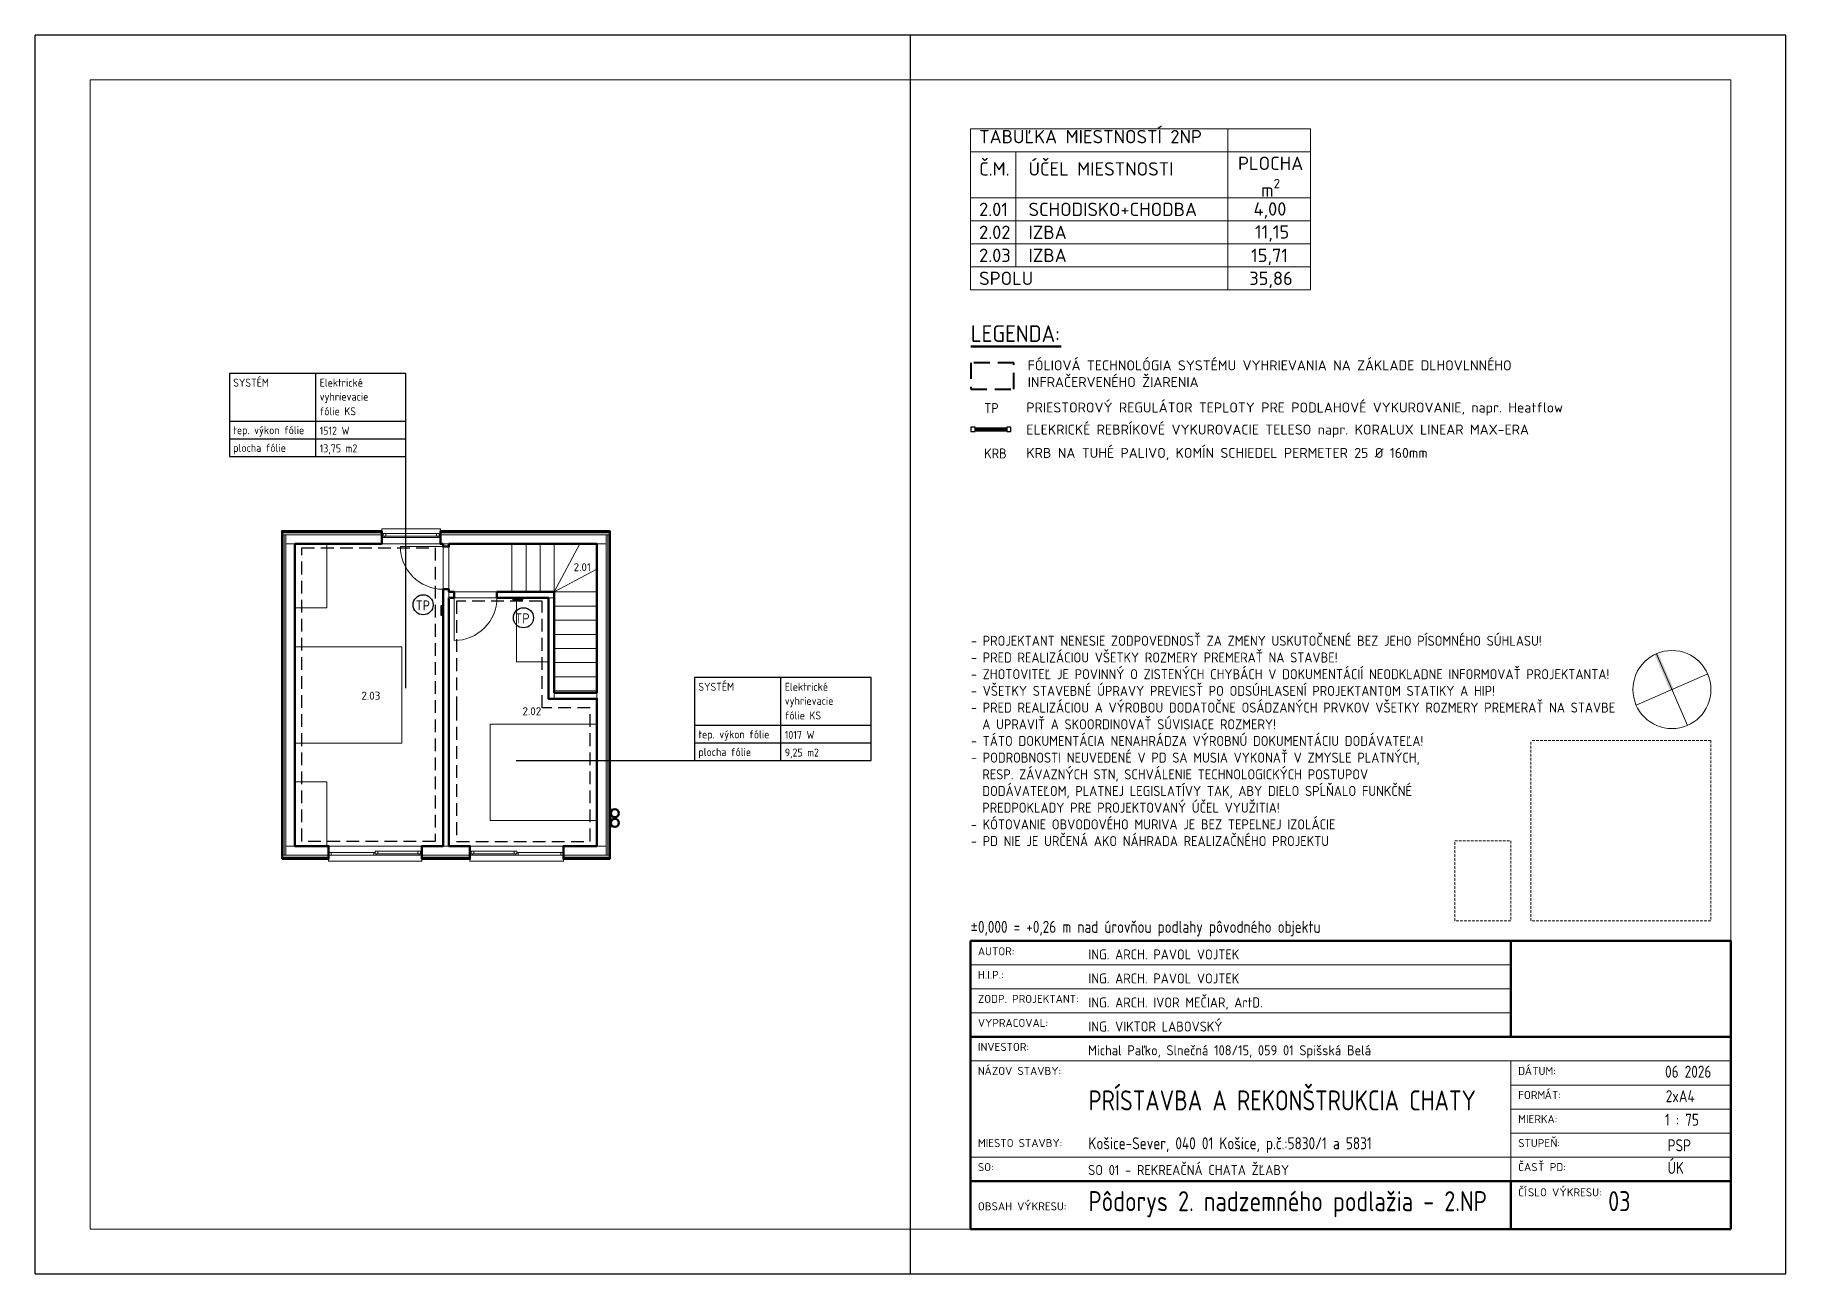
# Model space of a CAD drawing. Header units: millimetres. Extents: x 122211 to 176654, y 13823 to 90794.
# Drawn here: x 122211 to 155023, y 67591 to 90794 of the extents above; entities that cross this region are included whole.
import ezdxf

# ---------------------------------------------------------------- set-up
doc = ezdxf.new("R2010")
doc.units = ezdxf.units.MM
for name, pattern in [('ACAD_ISO02W100', [15, 12, -3]), ('DASH', [75, 50, -25]), ('Skrytá', [7.14375, 4.7625, -2.38125])]:
    doc.linetypes.add(name, pattern=pattern)
for name, color, linetype, lineweight in [('00_HRUBA', 7, 'Continuous', 50), ('00_SRAFY', 7, 'Continuous', 5), ('00_STREDNÁ', 253, 'Continuous', 18), ('CKPOPISM', 6, 'Continuous', 50), ('G-ANNO-TTLB', 6, 'Continuous', 9), ('G-ANNO-TTLB-WIDE', 214, 'Continuous', 50), ('UK_OKRAJOV__DILAT_CIA', 1, 'DASH', 40), ('ZARPRED', 7, 'Continuous', 13), ('ZDIVO', 7, 'Continuous', 15)]:
    doc.layers.add(name, color=color, linetype=linetype, lineweight=lineweight)
doc.layers.add('netlac', color=6, linetype='Continuous', plot=False)
for name, color, linetype in [('PODORYS', 140, 'Continuous'), ('UK_LEGENDA', 7, 'Continuous'), ('UK_POPIS', 7, 'Continuous'), ('UK_REBRIK', 114, 'Continuous'), ('UK_TABULKY', 7, 'Continuous'), ('UK_ZARIADENIE', 60, 'Continuous')]:
    doc.layers.add(name, color=color, linetype=linetype)
doc.styles.add('ISOCP', font='isocp.shx')
doc.styles.add('ISOCPEUR_2', font='isocpeur.ttf', dxfattribs={"height": 150})
doc.styles.add('ISOCPEUR_3', font='isocpeur.ttf', dxfattribs={"width": 0.8, "height": 320})
doc.styles.add('ISOCPEUR_4', font='isocpeur.ttf', dxfattribs={"width": 0.8, "height": 5})
doc.styles.add('ISOCPEUR_5', font='isocpeur.ttf', dxfattribs={"width": 0.9, "height": 2.5})
doc.styles.get("Standard").update_dxf_attribs({"font": 'arial.ttf'})
doc.linetypes.add('BATTING', pattern='A,0.00254,-2.54,[134,ltypeshp.shx,S=2.54,R=0,X=-2.54,Y=0],-5.08,[134,ltypeshp.shx,S=2.54,R=180,X=2.54,Y=0],-2.54', length=10.16254)

# ---------------------------------------------------------------- blocks, each defined once
blk = doc.blocks.new('rebrik')
at = {"layer": 'UK_REBRIK', "ltscale": 3}
for p, q in [((12460, -10994), (11984, -10994)), ((12460, -11001), (11984, -11001)), ((12460, -11017), (11984, -11017)), ((12460, -11032), (11984, -11032)), ((12460, -11039), (11984, -11039))]:
    blk.add_line(p, q, dxfattribs=at)
for points in [[(11984, -10988), (11922, -10988), (11922, -11050), (11984, -11050), (11984, -10988)], [(12522, -10988), (12460, -10988), (12460, -11050), (12522, -11050), (12522, -10988)]]:
    blk.add_lwpolyline(points, dxfattribs=at)
blk = doc.blocks.new('A$C57FC20A3')
at = {"layer": 'UK_ZARIADENIE'}
for p, q in [((0, 183, -5791), (28, 183, -5791)), ((0, 177, -5791), (28, 177, -5791)), ((0, 163, -5791), (28, 163, -5791)), ((0, 157, -5791), (28, 157, -5791)), ((0, 143, -5791), (28, 143, -5791)), ((0, 137, -5791), (28, 137, -5791)), ((0, 123, -5791), (28, 123, -5791)), ((0, 117, -5791), (28, 117, -5791)), ((0, 103, -5791), (28, 103, -5791)), ((0, 97, -5791), (28, 97, -5791)), ((0, 83, -5791), (28, 83, -5791)), ((0, 77, -5791), (28, 77, -5791)), ((0, 63, -5791), (28, 63, -5791)), ((0, 57, -5791), (28, 57, -5791)), ((0, 43, -5791), (28, 43, -5791)), ((0, 37, -5791), (28, 37, -5791)), ((0, 23, -5791), (28, 23, -5791)), ((0, 17, -5791), (28, 17, -5791)), ((28, 177, -5791), (28, 183, -5791)), ((28, 157, -5791), (28, 163, -5791)), ((28, 137, -5791), (28, 143, -5791)), ((28, 117, -5791), (28, 123, -5791)), ((28, 97, -5791), (28, 103, -5791)), ((28, 77, -5791), (28, 83, -5791)), ((28, 57, -5791), (28, 63, -5791)), ((28, 37, -5791), (28, 43, -5791)), ((28, 17, -5791), (28, 23, -5791))]:
    blk.add_line(p, q, dxfattribs=at)
at = {"layer": 'UK_ZARIADENIE', "elevation": -5791}
blk.add_lwpolyline([(40, 200), (40, 0), (0, 0), (0, 200)], close=True, dxfattribs=at)

msp = doc.modelspace()

# ---------------------------------------------------------------- hatches: boundary and pattern name
at = {"layer": 'ZARPRED', "lineweight": 9}
h = msp.add_hatch(color=256, dxfattribs=at)
h.dxf.hatch_style = 1
h.paths.add_polyline_path([(152885, 78536), (152919, 78550), (152627, 79220, 0.012492), (152593, 79206)])
h.paths.add_polyline_path([(152852, 78521), (152885, 78536), (152593, 79206, 0.012492), (152560, 79191)])

# ---------------------------------------------------------------- linework, layer by layer
at = {"color": 251, "lineweight": 5, "true_color": 0x636466}
msp.add_lwpolyline([(153992, 68430), (123242, 68430), (123242, 89955), (153992, 89955)], close=True, dxfattribs=at)
at = {"color": 1, "linetype": 'Skrytá', "ltscale": 50}
for points in [[(129712, 81193), (129712, 75693), (127212, 75693), (127212, 81193)], [(131712, 78193), (131712, 80193), (130112, 80193), (130112, 78193), (130112, 75693), (132612, 75693), (132612, 78193)]]:
    msp.add_lwpolyline(points, close=True, dxfattribs=at)
at = {"layer": '00_HRUBA', "color": 252}
for points in [[(126842, 75365), (127712, 75365), (127712, 75605), (127082, 75605), (127082, 81265), (128707, 81265), (128707, 81505), (126842, 81505)], [(132742, 78475), (131942, 78475), (131942, 80365), (130867, 80365), (130867, 80255), (131832, 80255), (131832, 78365), (132742, 78365), (132742, 75605), (132112, 75605), (132112, 75365), (132982, 75365), (132982, 81505), (129807, 81505), (129807, 81265), (129857, 81265), (129857, 81215), (129967, 81215), (129967, 81265), (132742, 81265)], [(129857, 75605), (129462, 75605), (129462, 75365), (130362, 75365), (130362, 75605), (129967, 75605), (129967, 80255), (130067, 80255), (130067, 80365), (129967, 80365), (129967, 80415), (129857, 80415)]]:
    msp.add_lwpolyline(points, close=True, dxfattribs=at)
for centre in [(133077, 76220), (133077, 76040)]:
    msp.add_circle(centre, 75, dxfattribs=at)
at = {"layer": '00_SRAFY', "color": 252, "linetype": 'BATTING', "ltscale": 0.05}
for points in [[(126842, 81470), (128707, 81470)], [(126877, 75435), (126877, 81435)], [(129807, 81470), (132982, 81470)], [(132947, 81435), (132947, 75435)], [(127712, 75400), (126842, 75400)], [(130362, 75400), (129462, 75400)], [(132982, 75400), (132112, 75400)]]:
    msp.add_lwpolyline(points, dxfattribs=at)
at = {"layer": '00_STREDNÁ'}
for points in [[(144541, 89036), (139742, 89036), (139742, 87745), (146112, 87745)], [(146112, 86454), (139742, 86454), (139742, 86023), (146112, 86023)]]:
    msp.add_lwpolyline(points, dxfattribs=at)
at = {"layer": '00_STREDNÁ', "color": 252}
for points in [[(128707, 81435), (126842, 81435), (126842, 81505), (128707, 81505)], [(126912, 81435), (126842, 81435), (126842, 75435), (126912, 75435)], [(128707, 81265), (126912, 81265), (126912, 81435), (128707, 81435)], [(129807, 81545), (128707, 81545), (128707, 81460), (129807, 81460)], [(128782, 81410), (128782, 81460), (128732, 81460), (128732, 81410)], [(129757, 81385), (129757, 81410), (128757, 81410), (128757, 81385)], [(129732, 81460), (129732, 81410), (128782, 81410), (128782, 81460)], [(129732, 81410), (129732, 81460), (129782, 81460), (129782, 81410)], [(129807, 81435), (132982, 81435), (132982, 81505), (129807, 81505)], [(129807, 81265), (132912, 81265), (132912, 81435), (129807, 81435)], [(132982, 75435), (132912, 75435), (132912, 81435), (132982, 81435)], [(127082, 75605), (126912, 75605), (126912, 81265), (127082, 81265)], [(127682, 81265), (127682, 80065), (127082, 80065), (127082, 81265)], [(132742, 75605), (127082, 75605), (127082, 81265), (132742, 81265)], [(129857, 81215), (129967, 81215), (129967, 80415), (129857, 80415)], [(131147, 80365), (131147, 81265), (131412, 81265), (131412, 80365)], [(131412, 80365), (131412, 81265), (131677, 81265), (131677, 80365)], [(131677, 80365), (131677, 81265), (131942, 81265), (131942, 80365)], [(131942, 80365), (132742, 80790), (132742, 81265), (132420, 81265)], [(131942, 80365), (132420, 81265), (131942, 81265)], [(132912, 75605), (132742, 75605), (132742, 81265), (132912, 81265)], [(131942, 80365), (132742, 80365), (132742, 80790)], [(130067, 80255), (130067, 80365), (130867, 80365), (130867, 80255)], [(130867, 80255), (131942, 80255), (131942, 80365), (130867, 80365)], [(131832, 80255), (131832, 79055), (131232, 79055), (131232, 80255)], [(131832, 78365), (131942, 78365), (131942, 80255), (131832, 80255)], [(131942, 80365), (132742, 80365), (132742, 80100), (131942, 80100)], [(131942, 80100), (132742, 80100), (132742, 79835), (131942, 79835)], [(131942, 79835), (132742, 79835), (132742, 79570), (131942, 79570)], [(131942, 79570), (132742, 79570), (132742, 79305), (131942, 79305)], [(127082, 77535), (127082, 79335), (129082, 79335), (129082, 77535)], [(131942, 79305), (132742, 79305), (132742, 79040), (131942, 79040)], [(131942, 79040), (132742, 79040), (132742, 78775), (131942, 78775)], [(131942, 78775), (132742, 78775), (132742, 78510), (131942, 78510)], [(130742, 76085), (130742, 77885), (132742, 77885), (132742, 76085)], [(127682, 76805), (127682, 75605), (127082, 75605), (127082, 76805)], [(126912, 75435), (127712, 75435), (127712, 75605), (126912, 75605)], [(127762, 75435), (127762, 75485), (127712, 75485), (127712, 75435)], [(128562, 75435), (127762, 75435), (127762, 75485), (128562, 75485)], [(128637, 75460), (128637, 75510), (128587, 75510), (128587, 75460)], [(128637, 75510), (128637, 75460), (129387, 75460), (129387, 75510)], [(129387, 75460), (129387, 75510), (129437, 75510), (129437, 75460)], [(130362, 75365), (129462, 75365), (129462, 75605), (130362, 75605)], [(130362, 75435), (129462, 75435), (129462, 75605), (130362, 75605)], [(130437, 75460), (130437, 75510), (130387, 75510), (130387, 75460)], [(131187, 75510), (131187, 75460), (130437, 75460), (130437, 75510)], [(131187, 75460), (131187, 75510), (131237, 75510), (131237, 75460)], [(131262, 75435), (132062, 75435), (132062, 75485), (131262, 75485)], [(132062, 75435), (132062, 75485), (132112, 75485), (132112, 75435)], [(132912, 75435), (132112, 75435), (132112, 75605), (132912, 75605)], [(126842, 75365), (127712, 75365), (127712, 75435), (126842, 75435)], [(127712, 75325), (129462, 75325), (129462, 75435), (127712, 75435)], [(128612, 75435), (128612, 75460), (129412, 75460), (129412, 75435)], [(129462, 75365), (130362, 75365), (130362, 75435), (129462, 75435)], [(130362, 75325), (132112, 75325), (132112, 75435), (130362, 75435)], [(131212, 75435), (131212, 75460), (130412, 75460), (130412, 75435)], [(132982, 75365), (132112, 75365), (132112, 75435), (132982, 75435)]]:
    msp.add_lwpolyline(points, close=True, dxfattribs=at)
for points in [[(128732, 81435), (128707, 81435), (128707, 81385), (128757, 81385), (128757, 81410)], [(129782, 81435), (129807, 81435), (129807, 81385), (129757, 81385), (129757, 81410)], [(129857, 81265), (129857, 75605)], [(129967, 81265), (129967, 75605)], [(129967, 80365), (131942, 80365), (131942, 78475), (132742, 78475)], [(129967, 80255), (131832, 80255), (131832, 78365), (132742, 78365)], [(127737, 75485), (127712, 75485), (127712, 75435), (127762, 75435), (127762, 75460)], [(128587, 75485), (128562, 75485), (128562, 75435), (128612, 75435), (128612, 75460)], [(129437, 75485), (129462, 75485), (129462, 75435), (129412, 75435), (129412, 75460)], [(130387, 75485), (130362, 75485), (130362, 75435), (130412, 75435), (130412, 75460)], [(131237, 75485), (131262, 75485), (131262, 75435), (131212, 75435), (131212, 75460)], [(132087, 75485), (132112, 75485), (132112, 75435), (132062, 75435), (132062, 75460)]]:
    msp.add_lwpolyline(points, dxfattribs=at)
for points in [[(129857, 80415), (129857, 81215), (129057, 81215, 0.414214)], [(130867, 80255), (130067, 80255), (130067, 79455, 0.414214)]]:
    msp.add_lwpolyline(points, format="xyb", close=True, dxfattribs=at)
at = {"layer": '00_STREDNÁ', "color": 252, "linetype": 'ACAD_ISO02W100', "ltscale": 0.15}
for points in [[(133077, 76145), (132981, 76145), (132981, 76295), (133077, 76295)], [(133079, 75965), (132982, 75965), (132982, 76115), (133079, 76115)]]:
    msp.add_lwpolyline(points, dxfattribs=at)
at = {"layer": 'G-ANNO-TTLB', "color": 7, "linetype": 'DASH'}
for p, q in [((150242, 74205), (150242, 77580)), ((153617, 77580), (150242, 77580)), ((153617, 77580), (153617, 74205)), ((148817, 74205), (148817, 75705)), ((148817, 75705), (149867, 75705)), ((149867, 75705), (149867, 74205)), ((149867, 74205), (148817, 74205)), ((153617, 74205), (150242, 74205))]:
    msp.add_line(p, q, dxfattribs=at)
at = {"layer": 'G-ANNO-TTLB', "color": 7}
for p, q in [((149867, 73380), (139742, 73380)), ((149867, 72930), (139742, 72930)), ((149867, 72480), (139742, 72480)), ((153992, 71580), (139742, 71580)), ((149867, 71580), (149867, 69330)), ((153992, 71130), (149867, 71130)), ((153992, 70680), (149867, 70680)), ((153992, 70230), (149867, 70230)), ((153992, 69780), (139742, 69780))]:
    msp.add_line(p, q, dxfattribs=at)
at = {"layer": 'G-ANNO-TTLB-WIDE', "color": 7}
for p, q in [((139742, 73830), (153992, 73830)), ((139742, 68430), (139742, 73830)), ((149867, 73830), (149867, 72030)), ((153992, 73830), (153992, 68430)), ((153992, 72030), (139742, 72030)), ((139742, 69330), (153992, 69330)), ((149867, 69330), (149867, 68430)), ((153992, 68430), (139742, 68430))]:
    msp.add_line(p, q, dxfattribs=at)
at = {"layer": 'netlac'}
msp.add_line((122211, 67591), (122211, 90794), dxfattribs=at)
for points in [[(122211, 67591), (138617, 67591), (138617, 90794), (122211, 90794)], [(138617, 67591), (155023, 67591), (155023, 90794), (138617, 90794)]]:
    msp.add_lwpolyline(points, dxfattribs=at)
at = {"layer": 'UK_LEGENDA'}
for centre in [(129484, 80123), (131364, 79881)]:
    msp.add_circle(centre, 188, dxfattribs=at)
at = {"layer": 'UK_OKRAJOV__DILAT_CIA', "ltscale": 6}
msp.add_lwpolyline([(140554, 84658), (139748, 84658), (139748, 84165), (140554, 84165), (140554, 84658)], dxfattribs=at)
at = {"layer": 'UK_POPIS', "lineweight": 50, "ltscale": 0.08}
msp.add_line((139748, 84963), (141438, 84963), dxfattribs=at)
at = {"layer": 'UK_TABULKY'}
for p, q in [((127474, 82904), (127474, 84455)), ((125855, 83565), (129162, 83565)), ((125855, 83565), (129162, 83565)), ((125855, 83234), (129162, 83234)), ((129162, 78561), (129162, 82904)), ((136190, 77207), (136190, 78759)), ((134571, 77868), (137878, 77868)), ((134571, 77868), (137878, 77868)), ((134571, 77538), (137878, 77538)), ((131228, 77207), (134571, 77207))]:
    msp.add_line(p, q, dxfattribs=at)
for points in [[(125855, 84455), (125855, 82904), (129162, 82904), (129162, 84455), (125855, 84455)], [(134571, 78759), (134571, 77207), (137878, 77207), (137878, 78759), (134571, 78759)]]:
    msp.add_lwpolyline(points, dxfattribs=at)
at = {"layer": 'ZARPRED', "lineweight": 9}
for p, q in [((152594, 79207), (153178, 77866)), ((153556, 78829), (152216, 78244))]:
    msp.add_line(p, q, dxfattribs=at)
msp.add_circle((152886, 78536), 731, dxfattribs=at)
at = {"layer": 'ZDIVO', "lineweight": 5}
for points in [[(146112, 88605), (139742, 88605), (139742, 89036), (144541, 89036)], [(146112, 88605), (139742, 88605), (139742, 89036), (146112, 89036)], [(146112, 88175), (146112, 88605)], [(146112, 87745), (146112, 88175)], [(146112, 87314), (146112, 87745)], [(146112, 86884), (146112, 87314)], [(146112, 86454), (146112, 86454), (146112, 86884)], [(146112, 86023), (146112, 86454)]]:
    msp.add_lwpolyline(points, dxfattribs=at)
for points in [[(144561, 89036), (146112, 89036), (146112, 86884), (144561, 86884)], [(139742, 88605), (140592, 88605), (140592, 87745), (139742, 87745)], [(140592, 88605), (144561, 88605), (144561, 87745), (140592, 87745)], [(144561, 88605), (146112, 88605), (146112, 87745), (144561, 87745)], [(139742, 87745), (140592, 87745), (140592, 87314), (139742, 87314)], [(140592, 87745), (144561, 87745), (144561, 87314), (140592, 87314)], [(144561, 87745), (146112, 87745), (146112, 87314), (144561, 87314)], [(139742, 87314), (140592, 87314), (140592, 86884), (139742, 86884)], [(140592, 87314), (144561, 87314), (144561, 86884), (140592, 86884)], [(139742, 86884), (140592, 86884), (140592, 86454), (139742, 86454)], [(140592, 86884), (144561, 86884), (144561, 86454), (140592, 86454)], [(144561, 86884), (146112, 86884), (146112, 86454), (144561, 86454)], [(139742, 86454), (144561, 86454), (144561, 86023), (139742, 86023)], [(144561, 86454), (146112, 86454), (146112, 86023), (144561, 86023)]]:
    msp.add_lwpolyline(points, close=True, dxfattribs=at)

# ---------------------------------------------------------------- block references
at = {"layer": 'UK_REBRIK', "xscale": 1.25, "yscale": 1.25, "zscale": 1.25, "rotation": 180}
msp.add_blockref('rebrik', (155401, 69637), dxfattribs=at)
at = {"layer": 'UK_ZARIADENIE', "ltscale": 3000}
for p, xscale, yscale, zscale, rotation in [((129857, 80113, 5429), 0.9375000000000001, 0.9375000000000001, 0.9375000000000001, 180.0485970791419), ((131355, 80254, 5429), -0.9375000000000001, 0.9375, 0.9375, 89.95140292085794)]:
    msp.add_blockref('A$C57FC20A3', p, dxfattribs=dict(at, xscale=xscale, yscale=yscale, zscale=zscale, rotation=rotation))

# ---------------------------------------------------------------- texts
at = {"layer": 'CKPOPISM', "color": 0, "lineweight": 5, "char_height": 250, "attachment_point": 1}
for s, insert in [('{\\fISOCPEUR|b0|i0|c238|p34;TABUĽKA MIESTNOSTÍ 2NP}', (139903, 89017)), ('{\\fISOCPEUR|b0|i0|c0|p34;Č.M.}', (139903, 88412)), ('{\\fISOCPEUR|b0|i0|c0|p34;ÚČEL \\fISOCPEUR|b0|i0|c238|p34;MIESTNOSTI}', (140828, 88412)), ('\\A1;\\pxqc;{\\fISOCPEUR|b0|i0|c0|p34;PLOCHA\\Pm\\H0.7x;\\S2^ ;}', (143088, 88517))]:
    msp.add_mtext_dynamic_manual_height_columns(s, width=4554.8, gutter_width=500, heights=[0], dxfattribs=dict(at, insert=insert))
at = {"layer": 'CKPOPISM', "color": 0, "lineweight": 20, "char_height": 250, "attachment_point": 1}
for s, insert in [('{\\fISOCPEUR|b0|i0|c238|p34;2.01}', (139903, 87654)), ('{\\fISOCPEUR|b0|i0|c238|p34;SCHODISKO+CHODBA}', (140828, 87654)), ('\\pxql;{\\fISOCPEUR|b0|i0|c238|p34;4,00}', (145045, 87662)), ('{\\fISOCPEUR|b0|i0|c238|p34;2.02}', (139903, 87224)), ('{\\fISOCPEUR|b0|i0|c238|p34;IZBA}', (140828, 87224)), ('\\pxql;{\\fISOCPEUR|b0|i0|c238|p34;11,15}', (145071, 87232)), ('{\\fISOCPEUR|b0|i0|c238|p34;2.03}', (139903, 86793)), ('{\\fISOCPEUR|b0|i0|c238|p34;IZBA}', (140828, 86793)), ('\\pxql;{\\fISOCPEUR|b0|i0|c238|p34;15,71}', (144999, 86793)), ('{\\fISOCPEUR|b0|i0|c238|p34;SPOLU}', (139903, 86363)), ('\\pxql;{\\fISOCPEUR|b0|i0|c238|p34;35,86}', (144966, 86363))]:
    msp.add_mtext_dynamic_manual_height_columns(s, width=4554.8, gutter_width=500, heights=[0], dxfattribs=dict(at, insert=insert))
at = {"layer": 'G-ANNO-TTLB', "color": 7, "style": 'ISOCPEUR_5'}
for s, p in [('FÓLIOVÁ TECHNOLÓGIA SYSTÉMU VYHRIEVANIA NA ZÁKLADE DLHOVLNNÉHO', (140813, 84514)), ('INFRAČERVENÉHO ŽIARENIA', (140813, 84201)), ('PRIESTOROVÝ REGULÁTOR TEPLOTY PRE PODLAHOVÉ VYKUROVANIE, napr. Heatflow', (140788, 83725)), ('ELEKRICKÉ REBRÍKOVÉ VYKUROVACIE TELESO napr. KORALUX LINEAR MAX-ERA', (140788, 83312)), ('KRB NA TUHÉ PALIVO, KOMÍN SCHIEDEL PERMETER 25 Ø 160mm  ', (140788, 82875))]:
    msp.add_text(s, height=187.5, dxfattribs=at).set_placement(p)
at = {"layer": 'G-ANNO-TTLB', "color": 7, "attachment_point": 1}
for s, insert, char_height, width, style in [('{\\C0;- PROJEKTANT NENESIE ZODPOVEDNOSŤ ZA ZMENY USKUTOČNENÉ BEZ JEHO PÍSOMNÉHO SÚHLASU!\\P- PRED REALIZÁCIOU VŠETKY ROZMERY PREMERAŤ NA STAVBE!\\P- ZHOTOVITEĽ JE POVINNÝ O ZISTENÝCH CHYBÁCH V DOKUMENTÁCIÍ NEODKLADNE INFORMOVAŤ PROJEKTANTA!\\P- VŠETKY STAVEBNÉ ÚPRAVY PREVIESŤ PO ODSÚHLASENÍ PROJEKTANTOM STATIKY A HIP!\\P- PRED REALIZÁCIOU A VÝROBOU DODATOČNE OSÁDZANÝCH PRVKOV VŠETKY ROZMERY PREMERAŤ NA STAVBE \\P  A UPRAVIŤ A SKOORDINOVAŤ SÚVISIACE ROZMERY!\\P- TÁTO DOKUMENTÁCIA NENAHRÁDZA VÝROBNÚ DOKUMENTÁCIU DODÁVATEĽA!\\P- PODROBNOSTI NEUVEDENÉ V PD SA MUSIA VYKONAŤ V ZMYSLE PLATNÝCH, \\P  RESP. ZÁVAZNÝCH STN, SCHVÁLENIE TECHNOLOGICKÝCH POSTUPOV \\P  DODÁVATEĽOM, PLATNEJ LEGISLATÍVY TAK, ABY DIELO SPĹŇALO FUNKČNÉ\\P  PREDPOKLADY PRE PROJEKTOVANÝ ÚČEL VYUŽITIA!\\P- KÓTOVANIE OBVODOVÉHO MURIVA JE BEZ TEPELNEJ IZOLÁCIE\\P- PD NIE JE URČENÁ AKO NÁHRADA REALIZAČNÉHO PROJEKTU}', (139748, 79543), 187.5, 16487.32, 'ISOCPEUR_5'), ('\\fISOCPEUR|b0|i0|c238|p34|;\\W.9;±', (139742, 74205), 225, 167.75, 'ISOCPEUR_3'), ('0,000 = +0,26 m nad úrovňou podlahy pôvodného objektu', (139881, 74205), 225, 8827.44, 'ISOCPEUR_3'), ('AUTOR:', (139880, 73709), 150, 571.2, 'ISOCPEUR_2'), ('ING. ARCH. PAVOL VOJTEK', (141952, 73669), 187.5, 7123.66, 'ISOCPEUR_5'), ('H.I.P.:', (139880, 73268), 150, 571.2, 'ISOCPEUR_2'), ('ING. ARCH. PAVOL VOJTEK', (141952, 73219), 187.5, 7123.66, 'ISOCPEUR_5'), ('ZODP. PROJEKTANT:', (139880, 72818), 150, 2290.82, 'ISOCPEUR_2'), ('ING. ARCH. IVOR MEČIAR, ArtD.', (141952, 72769), 187.5, 7123.66, 'ISOCPEUR_5'), ('VYPRACOVAL:', (139880, 72368), 150, 1611.39, 'ISOCPEUR_2'), ('ING. VIKTOR LABOVSKÝ', (141952, 72319), 187.5, 7123.66, 'ISOCPEUR_5'), ('INVESTOR:', (139880, 71918), 150, 1160.44, 'ISOCPEUR_2'), ('Michal Paľko, Slnečná 108/15, 059 01 Spišská Belá', (141945, 71874), 187.5, 9497.87, 'ISOCPEUR_5'), ('\\fISOCPEUR|b0|i0|c238|p34|;N', (139880, 71468), 150, 150.32, 'ISOCPEUR_2'), ('\\fISOCPEUR|b0|i0|c238|p34|;Á', (140004, 71468), 150, 168.35, 'ISOCPEUR_2'), ('ZOV STAVBY:', (140143, 71468), 150, 1593.35, 'ISOCPEUR_2'), ('\\fISOCPEUR|b0|i0|c238|p34|;D', (150005, 71468), 150, 150.32, 'ISOCPEUR_2'), ('\\fISOCPEUR|b0|i0|c238|p34|;Á', (150129, 71468), 150, 168.35, 'ISOCPEUR_2'), ('TUM:', (150268, 71468), 150, 523.1, 'ISOCPEUR_2'), ('06 2026', (152757, 71492), 225, 1325.79, 'ISOCPEUR_3'), ('PRÍSTAVBA A REKONŠTRUKCIA CHATY', (141952, 71029), 375, 7359.54, 'ISOCPEUR_4'), ('FORM', (150005, 71018), 150, 601.27, 'ISOCPEUR_2'), ('\\fISOCPEUR|b0|i0|c238|p34|;Á', (150501, 71018), 150, 168.35, 'ISOCPEUR_2'), ('T:', (150640, 71018), 150, 204.43, 'ISOCPEUR_2'), ('2xA4', (152770, 71033), 225, 746.77, 'ISOCPEUR_3'), ('MIERKA:', (150005, 70568), 150, 877.85, 'ISOCPEUR_2'), ('1 : 75', (152757, 70592), 225, 1082.28, 'ISOCPEUR_3'), ('MIESTO STAVBY:', (139880, 70118), 150, 1930.06, 'ISOCPEUR_2'), ('\\A1;\\pxt24;Košice-Sever, 040 01 Košice, p.č.:5830/1 a 5831', (141952, 70151), 225, 7215.54, 'ISOCPEUR_3'), ('STUPE', (150005, 70118), 150, 733.54, 'ISOCPEUR_2'), ('\\fISOCPEUR|b0|i0|c238|p34|;Ň', (150610, 70118), 150, 150.32, 'ISOCPEUR_2'), ('\\fISOCPEUR|b0|i0|c238|p34|;:', (150734, 70118), 150, 54.11, 'ISOCPEUR_2'), ('SO:', (139880, 69668), 150, 354.75, 'ISOCPEUR_2'), ('SO 01 - REKREAČNÁ CHATA ŽĽABY', (141945, 69632), 187.5, 6551.98, 'ISOCPEUR_5'), ('\\fISOCPEUR|b0|i0|c238|p34|;Č', (150005, 69668), 150, 132.28, 'ISOCPEUR_2'), ('AS', (150114, 69668), 150, 318.67, 'ISOCPEUR_2'), ('\\fISOCPEUR|b0|i0|c238|p34|;Ť', (150377, 69668), 150, 150.32, 'ISOCPEUR_2'), (' PD:', (150501, 69668), 150, 468.99, 'ISOCPEUR_2'), ('ÚK', (152805, 69691), 225, 2099.62, 'ISOCPEUR_3'), ('\\fISOCPEUR|b0|i0|c238|p34|;Č', (150005, 69195), 150, 132.28, 'ISOCPEUR_2'), ('\\fISOCPEUR|b0|i0|c238|p34|;Í', (150114, 69195), 150, 90.19, 'ISOCPEUR_2'), ('\\fISOCPEUR|b0|i0|c238|p34|;Ý', (150779, 69195), 150, 168.35, 'ISOCPEUR_2'), ('OBSAH V', (139880, 68933), 150, 1052.21, 'ISOCPEUR_2'), ('\\fISOCPEUR|b0|i0|c238|p34|;Ý', (140748, 68933), 150, 168.35, 'ISOCPEUR_2'), ('KRESU:', (140887, 68933), 150, 787.66, 'ISOCPEUR_2'), ('Pôdorys 2. nadzemného podlažia - 2.NP', (141952, 69142), 375, 7659.59, 'ISOCPEUR_4'), ('SLO V', (150188, 69195), 150, 715.51, 'ISOCPEUR_2'), ('KRESU:', (150917, 69195), 150, 787.66, 'ISOCPEUR_2'), ('03', (151692, 69142), 375, 7659.59, 'ISOCPEUR_4')]:
    msp.add_mtext(s, dxfattribs=dict(at, insert=insert, char_height=char_height, width=width, style=style))
at = {"layer": 'G-ANNO-TTLB', "color": 0, "insert": (152805, 70113), "char_height": 225, "width": 2099.62, "attachment_point": 1, "style": 'ISOCPEUR_3'}
msp.add_mtext('PSP', dxfattribs=at)
at = {"layer": 'PODORYS', "color": 252, "char_height": 150, "attachment_point": 1}
for s, insert in [('\\pxt0,3;{\\fISOCPEUR|b0|i0|c238|p34;2.01}', (132304, 80903)), ('\\pxt0,3;{\\fISOCPEUR|b0|i0|c238|p34;2.03}', (128327, 78496)), ('\\pxt0,3;{\\fISOCPEUR|b0|i0|c238|p34;2.02}', (131345, 78205))]:
    msp.add_mtext_dynamic_manual_height_columns(s, width=27860.94, gutter_width=15400, heights=[6477], dxfattribs=dict(at, insert=insert))
at = {"layer": 'UK_LEGENDA', "lineweight": 40, "style": 'ISOCP'}
for p in [(129341, 80017), (131208, 79775)]:
    msp.add_text('TP', height=187.5, dxfattribs=at).set_placement(p)
at = {"layer": 'UK_POPIS', "lineweight": 35, "style": 'ISOCP'}
for s, p in [('TP', (139998, 83714)), ('KRB', (139998, 82864))]:
    msp.add_text(s, height=187.5, dxfattribs=at).set_placement(p)
at = {"layer": 'UK_POPIS', "lineweight": 50, "ltscale": 0.08, "insert": (139748, 85202), "char_height": 312.5, "attachment_point": 4, "style": 'ISOCP'}
msp.add_mtext('LEGENDA:', dxfattribs=at)
at = {"layer": 'UK_TABULKY', "style": 'ISOCP'}
for s, p in [('SYSTÉM', (125925, 84209)), ('Elektrické ', (127545, 84209)), ('vyhrievacie', (127545, 83947)), ('fólie KS', (127545, 83673)), ('tep. výkon fólie', (125925, 83319)), ('1512 W', (127545, 83309)), ('plocha fólie', (125925, 82988)), ('13,75 m2', (127545, 82978)), ('SYSTÉM', (134642, 78513)), ('Elektrické ', (136261, 78513)), ('vyhrievacie', (136261, 78250)), ('fólie KS', (136261, 77976)), ('tep. výkon fólie', (134642, 77622)), ('plocha fólie', (134642, 77292)), ('1017 W', (136261, 77612)), ('9,25 m2', (136261, 77282))]:
    msp.add_text(s, height=150, dxfattribs=at).set_placement(p)

doc.saveas('drawing.dxf')
